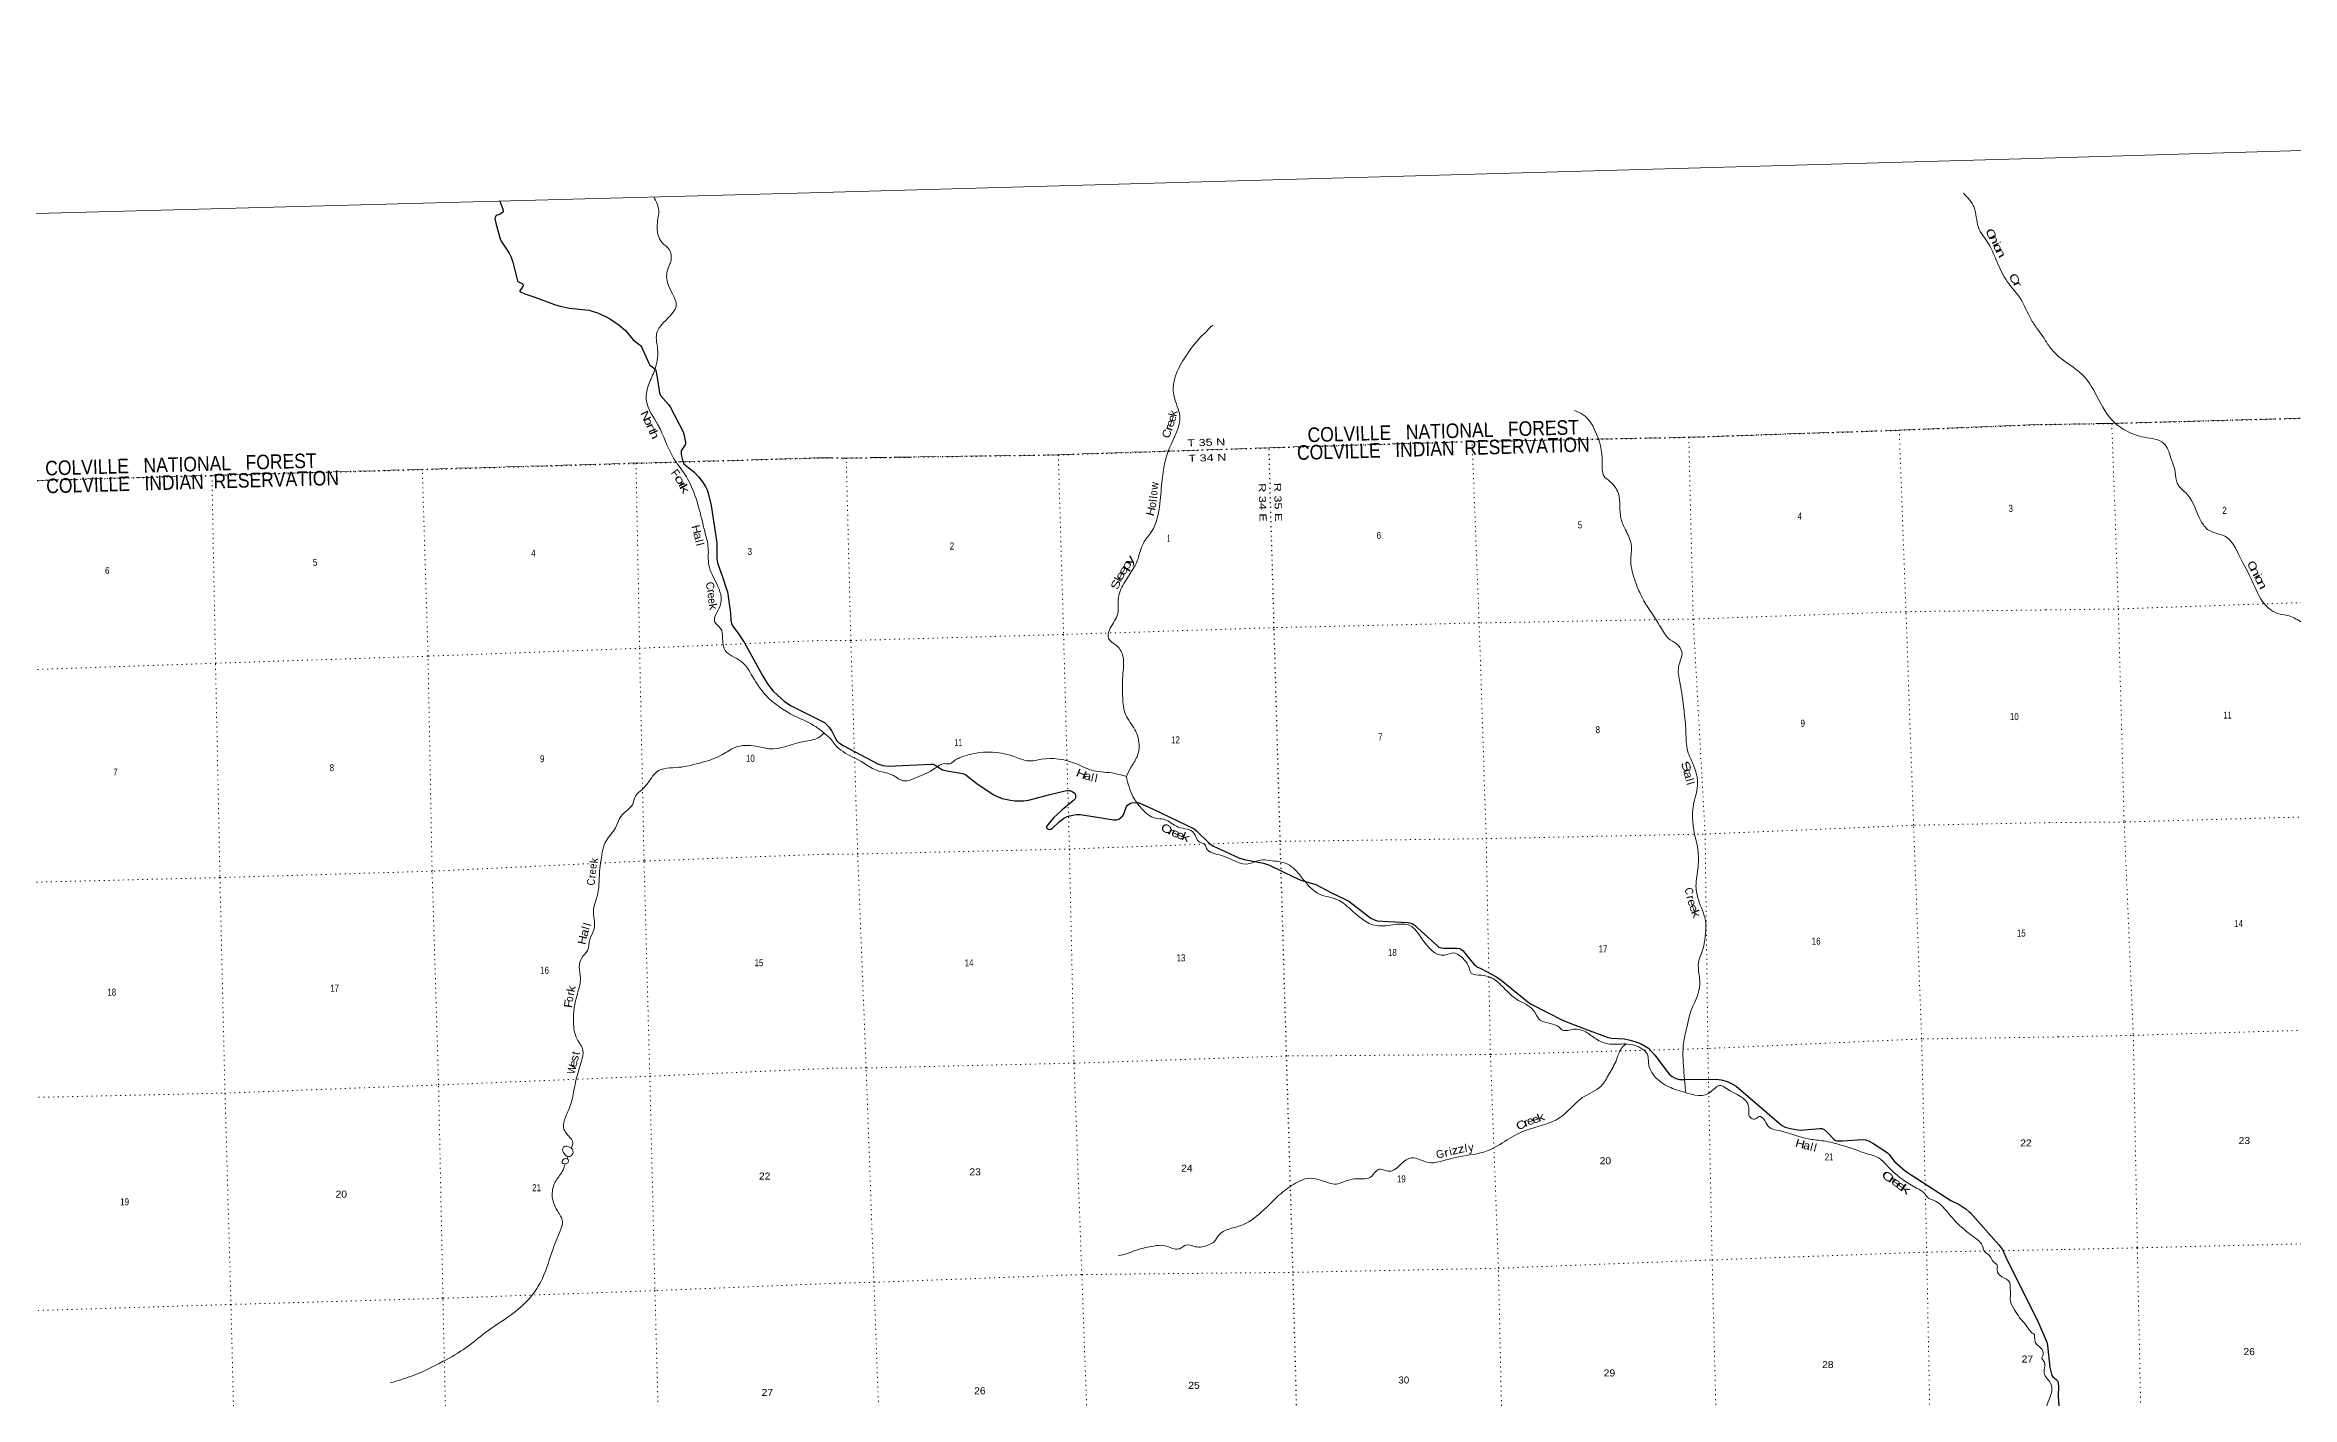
# Model space of a CAD drawing. Header units: feet. Extents: x 489137 to 739700, y 189004 to 379547.
# Drawn here: x 592272 to 648435, y 345747 to 379547 of the extents above; entities that cross this region are included whole.
import ezdxf
from ezdxf.enums import TextEntityAlignment as Align

# ---------------------------------------------------------------- set-up
doc = ezdxf.new("R2010")
doc.units = ezdxf.units.FT
doc.header["$LTSCALE"] = 80
doc.linetypes.add('DOT_DASHED', pattern=[7.7, 5, -1.2, 0.3, -1.2])
doc.linetypes.add('DOTTED', pattern=[1.5, 0.3, -1.2])
for name, color, linetype, lineweight in [('29', 7, 'Continuous', 25), ('39', 7, 'Continuous', 13), ('4', 7, 'Continuous', 13), ('44', 7, 'DOT_DASHED', 13), ('6', 7, 'DOTTED', 25), ('7', 7, 'DOTTED', 13)]:
    doc.layers.add(name, color=color, linetype=linetype, lineweight=lineweight)
doc.layers.add('41', color=7, linetype='Continuous')

msp = doc.modelspace()

# ---------------------------------------------------------------- linework, layer by layer
at = {"layer": '29'}
for points in [[(603639.12, 375637.95), (603715.24, 375438.35), (603728.32, 375382.26), (603726.6, 375371.58), (603713.27, 375358.23), (603650.9, 375318.43), (603573.81, 375288.45), (603552.27, 375275.12), (603533.14, 375257.87), (603521.5, 375232.02), (603520.48, 375202.26), (603552.74, 375061.07), (603648.66, 374698.43), (603670.94, 374642.8), (603873.62, 374344.83), (603927.59, 374240.77), (603970.34, 374115.27), (604080.9, 373646.13), (604088.07, 373636.89), (604103.89, 373626.88), (604203.44, 373585.07), (604217.68, 373570.67), (604223.95, 373544.02), (604222.41, 373528.12), (604212.74, 373508.21), (604143.96, 373402.42), (604140.37, 373397.8), (604141.91, 373386), (604146.53, 373378.3), (604154.73, 373372.32), (604264.28, 373328.11), (604515.53, 373244.32), (605008.31, 373056.43), (605146.36, 373015.05), (605374.4, 372970.78), (605870.35, 372914.49), (605947.81, 372893.05), (606104.16, 372840.61), (606301.05, 372754.41), (606406.57, 372692.46), (606621, 372545.08), (606786.3, 372405.87), (606930.7, 372222.86), (606977.66, 372178.1), (607118.55, 372070.1), (607155.27, 372035.08), (607180.91, 372001.22), (607361.4, 371590.76), (607393.18, 371542.53), (607414.28, 371522.38), (607514.2, 371453.85), (607528.55, 371437.86), (607538.8, 371411.18), (607563.54, 371283.76), (607633.14, 370848.85), (607661.02, 370784.63), (607854.65, 370561.53), (607897.64, 370503.39), (608222.95, 369877.77), (608250.48, 369787.81), (608283.3, 369611.31), (608284.33, 369577.45), (608273.14, 369546.74), (608182.76, 369418.29), (608171.53, 369394.79), (608169.47, 369368.11), (608176.71, 369305.51), (608222.8, 369109.52), (608231, 369093.11), (608243.16, 369079.41), (608492.55, 368872.85), (608607.35, 368753.45), (608706.38, 368627.4), (608787.83, 368494.86), (608822.7, 368423.03), (608846.32, 368346.36), (608926.39, 368034), (609020.61, 367377.87), (609064.11, 367082.94), (609066.76, 366705.26), (609082.67, 366604.44), (609214.32, 366222.64), (609300.57, 365970.54), (609331.33, 365874.08), (609407.21, 365341.03), (609417.47, 365159.88), (609427.73, 365083.94), (609458.49, 365024.43), (609587.06, 364853.5), (609756.74, 364599.17), (610208.3, 363782.78), (610332.2, 363579.61), (610471.67, 363394.91), (610577.6, 363288.77), (610758.8, 363132.21), (610922.63, 363027.68), (611205.12, 362886.13), (611757.61, 362610.25)], [(611757.61, 362610.25), (611863.02, 362500.92), (611938.84, 362391.81), (612030.07, 362206.05), (612064.02, 362152.02), (612105.96, 362106.55), (612219.68, 362033.71), (613091.43, 361575.19), (613216.69, 361532.21), (613355.77, 361520.52), (614413.2, 361571.32), (614469.86, 361567.1), (614518.18, 361546.63), (614660.44, 361448.04), (614707.77, 361427.54), (614814.06, 361397.88), (615212.32, 361333.13), (615288.26, 361299.86), (615566.95, 361088.53), (615969.37, 360808.53), (616051.19, 360764.62), (616192.7, 360713.32), (616408.01, 360665.78), (616510.61, 360649.69), (616740.14, 360652.27), (616855.18, 360666.11), (617387.69, 360806), (617773.02, 360905.21), (617827.36, 360912.39), (617889.17, 360905.43), (617946.32, 360887.76), (617992.57, 360850.55), (618019.14, 360819.02), (618029.39, 360786.18), (618026.51, 360730.36), (618011.95, 360694.84), (617971.4, 360647.15), (617697.07, 360422.16), (617482.73, 360222.12), (617330.41, 360045.06), (617304.37, 360007.32), (617300.27, 359988.84), (617305.29, 359974.33), (617326.93, 359947.8), (617346.92, 359939.08), (617368.2, 359936.99), (617415.12, 359943.69), (617437.17, 359955.5), (617456.26, 359968.37), (617630.82, 360137.69), (617692.01, 360187.92), (617730.98, 360212.55), (617802.77, 360249.49), (617855.58, 360268.48), (617877.11, 360274.64), (617925.83, 360288.49), (617993.51, 360298.75), (618061.19, 360309.01), (618143.34, 360307.66), (618629.32, 360237.32)], [(618629.32, 360237.32), (618976.45, 360177.15), (619056.59, 360175.48), (619111.82, 360193.56), (619156.94, 360222.3), (619206.17, 360265.4), (619229.75, 360302.55), (619303.18, 360508.69), (619327.18, 360546.57), (619357.94, 360571.2), (619388.71, 360587.62), (619434.58, 360603.01), (619544.59, 360610.2), (619583.56, 360606.09), (619639.91, 360593.78), (619949.82, 360449.24), (620998.76, 359949.34), (621054.17, 359905.45), (621372.05, 359596.33), (621462.02, 359528.99), (622110.41, 359222.8), (622245.64, 359181.86), (622729.82, 359091.44), (622875.32, 359043.76), (623475.03, 358754.42), (623658.94, 358666.61), (623742.23, 358641.47), (623954.27, 358586.08), (624036.33, 358559.88), (624410.2, 358361.12), (624746.43, 358204.88), (624862.89, 358139.15), (625412.56, 357716.36), (625516.69, 357670.55), (625572.54, 357650.68), (625847.17, 357632.88), (626339.62, 357613.74), (626447.37, 357584.86), (626520.11, 357535.75), (626585.88, 357468.13), (627081.33, 357016.47), (627107.73, 356997), (627142.6, 356984.69), (627175.42, 356976.48), (627226.82, 356972.23), (627562.8, 356970.83), (627632.79, 356960.06), (627688.15, 356928.32), (627718.94, 356898.49), (627767.14, 356837.94), (627986.59, 356567.03), (628027.91, 356530.82), (628062.48, 356505.46), (628163.73, 356460.3), (628532.76, 356262.29), (628670.94, 356167.67), (629335.14, 355626.02), (629403.78, 355578.52), (630218.66, 355157.42), (630692.63, 354977.27)], [(630692.63, 354977.27), (631318.48, 354739.39), (631416.01, 354719.48), (631754.27, 354700.02), (631890.71, 354671.66), (632006.71, 354633.12), (632169.65, 354573.15), (632268.1, 354519.79), (632347.12, 354466.89), (632508.54, 354296.17), (632865.51, 353822.49), (632938.78, 353758.36), (633036.13, 353710.22), (633123.37, 353688.58), (633253.83, 353681.05), (634032.19, 353693.81), (634165.29, 353680.37), (634288.45, 353641.05), (634411.41, 353590.07), (634543.76, 353515.87), (635672.53, 352540.05), (635767.13, 352496.15), (635899.06, 352456.71), (636086.61, 352425.11), (636160.93, 352422.27), (636633.26, 352462.82), (636685.99, 352459.21), (636738.26, 352436.12), (636821.84, 352360.86), (636987.31, 352188.19), (637024.41, 352161.61), (637068.35, 352149.09), (637209.12, 352153.04), (637695.48, 352185.9), (637770.98, 352178.03), (637844.82, 352153.78), (637960.4, 352091.02), (638318.6, 351859.91), (638364.8, 351813.06), (638453.97, 351687.52), (638504.28, 351629.98), (638777.32, 351392.43), (639902.51, 350661.9), (640113.16, 350564.26), (640289.63, 350441.72), (640367.57, 350376.04), (640395.94, 350348.97), (641107.99, 349553.04), (641193.91, 349432.94), (641302.08, 349189.09), (642068.76, 347661.29), (642301.68, 347118.92), (642321.33, 347035.34), (642379.67, 346485.14), (642411.41, 346352.36), (642433.97, 346282.58), (642453.48, 346252.89), (642541.02, 346181.7), (642577.54, 346145.07), (642591.9, 346112.23), (642596.05, 345995.44), (642586.8, 345802.26), (642589.85, 345748.96), (642628.82, 345213.3)]]:
    msp.add_lwpolyline(points, dxfattribs=at)
at = {"layer": '39'}
for points in [[(607490.89, 375743.75), (607608.26, 375449.07), (607573.2, 375049.51), (607701.18, 374602.13), (607871.6, 374437.18), (607919.9, 374161.44), (607828.19, 373905.89), (607865.76, 373510.48), (608049.3, 373028.3), (607834.13, 372708.45), (607560.23, 372322.15), (607583.27, 371940.48), (607496.24, 371379.6), (607348.86, 371021.27), (607304.92, 370649.78), (607592.82, 370051.3), (607973.9, 369233), (608275.29, 368798.77), (608390.28, 368593.77), (608616.22, 367971.22), (608695.79, 367662), (608773.57, 367344.64), (608848.81, 366974.61), (608865.28, 366540.15), (609062.48, 366074.56), (609144.89, 365524.69), (609017.12, 365116.36), (609158.99, 364960.69), (609210.4, 364717.41), (609273.7, 364411.76), (609667.39, 364142.07), (609957.3, 363756.06), (610289.91, 363290.37), (611018.15, 362769.48), (611547.29, 362497.67), (611766.09, 362328.29)], [(640219.59, 375845.07), (640489.93, 375487.78), (640594.35, 374990.49), (640840.11, 374591.8), (641091.54, 374049.78), (641354.19, 373580.98), (641636.85, 373218.12), (641925.02, 372665.42), (642078.99, 372432.66)], [(621459.45, 372539.59), (621050.31, 372123.08), (620706.34, 371640.41), (620493.76, 371150.81), (620493.32, 370754.51), (620635.29, 370276.9), (620373.3, 369455.79), (620196.08, 368684.52), (620137.26, 368081.71), (619931.06, 367380.06), (619724.58, 367092.88), (619581.78, 366674.78), (619266.46, 366130.57), (619104.42, 365740.01), (619072.06, 365283.82), (618874.9, 364914.11), (618854.7, 364711.13), (619032.53, 364550.35), (619205.91, 364298.41), (619215.92, 363841.86), (619208.01, 363226.91), (619280.88, 362813.29), (619511.89, 362430.19), (619621.25, 362011.95), (619581.55, 361792.02), (619423.57, 361502.71), (619300, 361261.27)], [(645402.25, 369219.86), (645224.6, 369594.22), (644745.7, 369740.46), (644280.3, 369905.34), (643941, 370163.26), (643506.66, 370860.89), (643235.31, 371262.55), (642771.53, 371625.62), (642375.94, 372001.01), (642216.61, 372246.56), (642078.99, 372432.66)], [(630504.73, 370405.22), (630718.22, 370303.57), (631012.23, 369908.8), (631193.02, 369113.28), (631239.08, 368765.32), (631387.51, 368633.71), (631597.2, 368330.63), (631662.19, 367708.45), (631776.35, 367423.84), (631915.61, 367065.42), (631908.72, 366628.43), (632016.61, 366145.43), (632148.55, 365819.06), (632541.25, 365173.45), (632752.39, 364834.04), (632848.06, 364710.45), (633051.19, 364572.9), (633184.22, 364371.94), (633103.63, 364012.91), (633133.56, 363613.76), (633237.93, 362914.29), (633284.82, 362392.49), (633333.17, 361884.89), (633456.02, 361584.45), (633576.85, 361029.18), (633472.71, 360551.95), (633526.2, 359710.96), (633572.86, 359500.51), (633588.5, 359003.75), (633537.29, 358514.46), (633596.88, 358181.19), (633775.57, 357642.36), (633769.74, 357280.22), (633694.23, 356895.11), (633608.68, 356661.23), (633631.89, 356126.36), (633594.74, 355841.84), (633396.1, 355356.83), (633325.2, 355058.83), (633241.07, 354687.53), (633210.66, 354283.98), (633230.53, 353934.99), (633258.62, 353582.28), (633282.51, 353358.56)], [(645402.25, 369219.86), (645512.21, 368879.7), (645566.1, 368588.27), (645817.25, 368311.32), (646155.54, 367651.01), (646354.92, 367414.84), (646767.51, 367260.39), (647122.65, 366764.4), (647441.55, 366141.88), (647734.17, 365583.21), (648105.65, 365328.35), (648361.64, 365273.96), (648683.54, 365116.57), (648965.89, 364996.32), (649490.74, 364740.36), (650018.3, 364401.6), (650343.83, 363947.11), (650676.5, 363521.15), (650949.27, 363323.76), (651468.23, 363310.24), (651514.45, 363322.51)], [(611741.97, 362346.39), (611637.19, 362251.47), (611232.38, 362132.43), (610366.52, 361953.39), (610041.38, 362016.72), (609518.88, 361985.28), (609210.65, 361810.39), (608606.71, 361588.43), (608116.47, 361489.14), (607554.05, 361369.54), (607374.59, 361143.79), (607194.72, 360932.19), (607033.66, 360769.7), (606955.04, 360550.94), (606797.96, 360390.58), (606631.36, 360209.72), (606532.89, 359978.24), (606303.47, 359662.03), (606169.89, 359174.63), (606129.07, 358872.3)], [(619300, 361261.27), (618933.47, 361347.87), (618426.36, 361418.8), (618005.88, 361594.25), (617181.13, 361689.02), (616859.92, 361650.03), (616508.87, 361753.42), (615615.23, 361855.57), (615132.23, 361725.27), (615015.64, 361664.05), (614891.88, 361580.3), (614748.64, 361580.71), (614521.26, 361464.56), (613990.77, 361209.05), (613753.18, 361147.09), (613465.14, 361289.36), (613036.27, 361422.01), (612711.99, 361613.4), (612450.37, 361750.65), (612022.84, 362053.2), (611920.81, 362184.62), (611766.09, 362328.29)], [(619300, 361261.27), (619465.24, 360756.28), (619681.5, 360458.68), (620029.19, 360217.1), (620248.29, 360186.75), (620599.02, 359994.84), (620989.99, 359846.08), (621117.7, 359626.71), (621265.67, 359557.75), (621305.76, 359462.29), (621649.3, 359293.91), (622385.89, 359082.43), (622640.57, 359171.35), (622883.05, 359160.72), (623326.43, 359069.08), (623671.86, 358751.15), (624124.73, 358318.19), (624576.07, 358178.33), (624885.44, 357956.03), (625548.79, 357530.7), (626022.04, 357559.69), (626388.91, 357532.26), (626677.63, 357220.18), (627249.24, 356793.93), (627481.11, 356847.58), (627610.8, 356796.29), (627746.01, 356680.33), (627864.8, 356480.62), (627920.5, 356347.36), (628174.82, 356292.72), (628509, 356177.83), (628805.66, 355899.14), (629103.58, 355660.21), (629468.05, 355421.89), (629645.45, 355170.11), (629898.95, 355085.11), (630105.97, 355002.31), (630203.99, 354921.27), (630481.67, 354940.93), (630781.07, 354873.29), (631039.82, 354699.56), (631379.75, 354571.48), (631775.06, 354572.95), (632210.05, 354438.51), (632333.03, 354287.7), (632348.04, 354112.39), (632761.56, 353552.51), (633159.16, 353394.36), (633845.36, 353334.55), (633988.06, 353449.37), (634125.77, 353537.71), (634302.42, 353457.76), (634852.68, 353010.45), (634854.17, 352871), (634887.48, 352742.92), (635010.48, 352693.19), (635112.65, 352761.93), (635253.85, 352660.36), (635365.46, 352490.89), (635625, 352406.13), (635802.46, 352356.53), (636421.41, 352189.3), (636778.76, 352140.98), (637020.21, 352083), (637556.54, 351920.43), (637765.42, 351841.75), (638061.69, 351746.31), (638419.53, 351420.78), (639050.51, 350972.62), (639247.68, 350832.82), (639351.17, 350715.61), (639480.37, 350662.08), (639784.58, 350417.33), (640000.49, 350161.01), (640499.44, 349735.93), (640704.24, 349505.45), (640732.24, 349409.51), (640882.93, 349271.92), (640960.96, 349135.5), (641063.48, 349042.5), (641062.48, 348915.09), (641183.84, 348754.09), (641377.22, 348608.08), (641388.87, 348517.56), (641395.58, 348297.44), (641394.89, 348161.95), (641496.9, 347929.43), (641617.12, 347746.15), (641867.73, 347428.52), (641880.62, 347408.81), (641999.33, 347314.44)], [(605423.87, 351959.25), (605461.95, 352128.13), (605383.78, 352247.23), (605233.77, 352475.49), (605280.66, 352743.89), (605433.58, 353120.59), (605470.67, 353307.79), (605679.12, 354145.32), (605719.95, 354413.55), (605574.56, 354692.52), (605481.49, 355120.69), (605578.55, 355825.5), (605658.08, 356224.33), (605626.11, 356494.48), (605680.5, 356712.53), (605830.37, 356913.13), (605893.24, 357188.07), (605996.84, 357452.06), (605984.99, 357937.23), (606070.64, 358263.41), (606129.07, 358872.3)], [(619095.44, 349276.58), (619330.57, 349337.65), (619575.02, 349430.21), (619986.95, 349521.3), (620226.38, 349536.84), (620570.92, 349445.32), (620690.48, 349482.4), (620778.79, 349544.53), (621024.41, 349505.71), (621353.51, 349549.06), (621493.55, 349629.4), (621610.25, 349789.7), (622157.41, 350031.71), (622357.39, 350126.56), (622859.17, 350546.73), (623201.57, 350865.56), (623578.83, 351119.06), (623835.36, 351212.1), (624352.05, 351103.13), (624555.05, 351070.72), (624821.81, 351160.12), (625072.21, 351204.39), (625425, 351260.8), (625595.6, 351435.36), (625877.71, 351391.92), (626169, 351575.3), (626423.29, 351724.86), (626869.72, 351607.05), (627178.85, 351645.55), (627610.28, 351753.6), (628320.55, 351900.97), (628820.11, 352173.45), (629294.52, 352418.66), (630127.61, 352724.55), (630704.58, 353232.6), (631163.14, 353521.66), (631365.03, 353822.81), (631548.73, 354175.81), (631666.84, 354453.43), (631781.89, 354571.32)], [(605280.47, 351575.01), (605202.2, 351600.64), (605222.04, 351684.16), (605345.38, 351681.69), (605349.31, 351615.05), (605279.74, 351574.58)], [(605337.25, 351754.28), (605269.05, 351806.91), (605211.13, 351924.58), (605229.35, 351993.89), (605362.39, 352005.87), (605468.37, 351903.77), (605431.39, 351783.33), (605339.27, 351754.34)], [(605314.69, 351698.55), (605328.48, 351707.5), (605336.24, 351755.06)], [(600911.48, 346104.28), (601416.2, 346262.66), (602227.88, 346640.39), (602800.04, 346984.83), (603278.44, 347356.87), (603900.66, 347787.73), (604387.37, 348222.73), (604704.76, 348713.47), (604970.62, 349451.53), (605166.68, 349944.8), (605207.75, 350134.14), (605078.8, 350403.47), (604950.08, 350806.33), (605027.83, 351126.21), (605198.29, 351384.06), (605279.74, 351574.58)], [(641999.33, 347314.44), (642045.26, 347071.61), (642189.99, 346931.76), (642203.88, 346784.72), (642183.97, 346727.32), (642244.68, 346620.54), (642240.27, 346426.27), (642262.22, 346279.54), (642409.51, 346075.09), (642373.39, 345713.78), (642298.21, 345371.13), (642347.47, 345247.73), (642349.41, 344995.07), (642463.6, 344811.56), (642656.23, 344582.62), (642656.36, 344477.49), (642642.46, 344337.83), (642726.97, 344275.02), (642753.53, 344076.92), (642854.53, 343905.05), (642903.23, 343847.42)]]:
    msp.add_spline(points, degree=3, dxfattribs=at)
at = {"layer": '4'}
msp.add_lwpolyline([(489136.84, 372822.34), (519705.79, 373516.18), (550270.46, 374252.07), (580830.76, 375029.99), (611393.28, 375849.96), (641954.65, 376711.97), (672514.8, 377616.02), (703073.68, 378562.1), (733631.22, 379547.32), (739699.91, 195787.95), (708889.59, 194791.66), (678077.93, 193837.75), (647264.99, 192926.23), (616450.81, 192057.09), (585635.48, 191230.33), (554819.03, 190445.97), (524001.53, 189703.99), (493183.04, 189004.41)], close=True, dxfattribs=at)
msp.add_lwpolyline([(489136.84, 372822.34), (519705.79, 373516.18), (550270.46, 374252.07), (580830.76, 375029.99), (611393.28, 375849.96), (641954.65, 376711.97), (672514.8, 377616.02), (703073.68, 378562.1), (733631.22, 379547.32), (739699.91, 195787.95), (708889.59, 194791.66), (678077.93, 193837.75), (647264.99, 192926.23), (616450.81, 192057.09), (585635.48, 191230.33), (554819.03, 190445.97), (524001.53, 189703.99), (493183.04, 189004.41)], close=True, dxfattribs=at)
at = {"layer": '44'}
msp.add_line((581005.59, 368342.05), (611575.61, 369224.29), dxfattribs=at)
for points in [[(654487.08, 370409.83), (649251.12, 370232.14), (643929.4, 370086.05), (642146.88, 370058.7)], [(611575.61, 369224.29), (612299.24, 369220.86), (617599.71, 369301.64), (622865.7, 369477.51), (627944.87, 369633.86), (633356.83, 369740.69)], [(633356.83, 369740.69), (638616.7, 369918.34), (642146.88, 370058.7)]]:
    msp.add_lwpolyline(points, dxfattribs=at)
at = {"layer": '6'}
for points in [[(642146.88, 370058.7), (643929.4, 370086.05), (649251.12, 370232.14), (654487.08, 370409.83), (654583.7, 370412.57), (659726.04, 370557.29), (659895.07, 370570.85), (665022.52, 370734.92), (665282.72, 370737.28), (670375.38, 370916.39), (670645.65, 370919.08), (672715.41, 370988.76)], [(611575.61, 369224.29), (612299.24, 369220.86), (617599.71, 369301.64), (622865.7, 369477.51), (627944.87, 369633.86), (633356.83, 369740.69), (638616.7, 369918.34), (642146.88, 370058.7)], [(581005.59, 368342.05), (585503.71, 368472.9), (585813.73, 368478.94), (591117.93, 368632.24), (596422.04, 368781.91), (601694.88, 368933.99), (607055.79, 369089.21), (611575.61, 369224.29)], [(623980.96, 330188.53), (623918.58, 332867.15), (623784.88, 338177.3), (623608.09, 343505.95), (623466.43, 348864.3), (623304.64, 354272.4), (623146.39, 359642.23), (622993.6, 364975.87), (622865.7, 369477.51)]]:
    msp.add_lwpolyline(points, dxfattribs=at)
at = {"layer": '7'}
for points in [[(629200.08, 330335.41), (629122.55, 333030.46), (628918.61, 338382.31), (628717.69, 343606.89), (628600.2, 348966.2), (628398.6, 354310.05), (628293.76, 359706.25), (628118.52, 365097.64), (627940.84, 369633.78)], [(633356.83, 369740.69), (633466.26, 365195.87), (633765.9, 359821.53), (633834.81, 354466.37), (633939.52, 349175.3), (634075.14, 343816.71), (634256.46, 338526.65), (634449.28, 333200.65), (634509.03, 330486.09)], [(639811.93, 330637.85), (639771.02, 333344.35), (639548.38, 338659.06), (639405.51, 343997.15), (639304.2, 349355.07), (639177.2, 354699.85), (638975.68, 360041.68), (638785.26, 365357.66), (638616.7, 369918.34)], [(643929.4, 370086.05), (644092.79, 365447.06), (644238.19, 360122.06), (644466.56, 354789.65), (644567.16, 349477.36), (644680.19, 344155.36), (644810.46, 338799.54), (645080.99, 333535.22), (645145.67, 330791.77)], [(607045.82, 369089.2), (607134.16, 364464.58), (607246.38, 359125.16), (607389.47, 353766.41), (607518.37, 348409.27), (607658.86, 343070.67), (607773.86, 337705.03), (607922.25, 332372.73), (608035.71, 329747.36)], [(613357.22, 329895.97), (613318.06, 332615.82), (613259.64, 337757.08), (613192.2, 343227.54), (612990.77, 348617.9), (612796.75, 353974.18), (612584.91, 359321.67), (612413.84, 364658.64), (612299.24, 369220.86)], [(617599.71, 369301.64), (617731.15, 364812.27), (617877.16, 359446.01), (617992.4, 354092.68), (618187.57, 348809.23), (618384.56, 343378.26), (618465.87, 337964.96), (618640.9, 332680.71), (618684.8, 330040.73)], [(596445.8, 368781.82), (596536.14, 364068.02), (596646.23, 358732.59), (596772.3, 353332.88), (596920.98, 348061.28), (597054.49, 342684.04), (597156.28, 337356.46), (597278.83, 332009.24), (597421.36, 329460)], [(602729.51, 329603.07), (602604.12, 332207.28), (602492.41, 337528.51), (602343.38, 342883.04), (602219.21, 348216.04), (602111.09, 353553.56), (601948.38, 358891.51), (601847.29, 364265.64), (601703.02, 368933.94)], [(642280.82, 365423.19), (644092.79, 365447.06), (649399.15, 365631.07), (653760.63, 365744.28)], [(642280.82, 365423.19), (638786.4, 365379.95), (633466.26, 365195.87), (628118.52, 365097.64), (622995.45, 364979.99), (617719.15, 364809.78), (612413.84, 364658.64), (611701.15, 364662.12)], [(581131.76, 363515.4), (585959.81, 363761.11), (591248.23, 363905.47), (596537.46, 364092.34), (601857.33, 364267.96), (607134.16, 364464.58), (611701.15, 364662.12)], [(673020.7, 360903.3), (670881.12, 360914.3), (665573.26, 360714.07), (660222.86, 360581.2), (654904.21, 360402.85), (649561.8, 360272.26), (644238.19, 360122.06), (642434.43, 360107.47)], [(611848.15, 359319.68), (612584.91, 359321.67), (617877.16, 359446.01), (623148.56, 359638.27), (628293.76, 359706.25), (633765.9, 359821.53), (638999.93, 360040.61), (642434.43, 360107.47)], [(605857.1, 359080.26), (601948.38, 358891.51), (596646.23, 358732.59), (591369.57, 358600.71), (586137.79, 358453.96), (581270.37, 358213.05)], [(611848.15, 359319.68), (607249.78, 359147.51), (606136.09, 359093.73)], [(642589.27, 354748.22), (644466.56, 354789.65), (649741.6, 354944.34), (655053.18, 355092.13), (658646.08, 355207.15)], [(642589.27, 354748.22), (639177.2, 354699.85), (633831.03, 354460.15), (628398.6, 354310.05), (623304.64, 354272.4), (617992.4, 354092.68), (612796.75, 353974.18), (611995.42, 353968.31)], [(581408.63, 352924.34), (586247.65, 353126.6), (591515.14, 353225.85), (596769.93, 353344.95), (602105.14, 353549.34), (607389.47, 353766.41), (611995.42, 353968.31)], [(642742.77, 349435.83), (644567.16, 349477.36), (649919.71, 349606.25), (655221.81, 349735.54), (660557.51, 349886.13), (665897.64, 350024.73), (671242.32, 350147.3), (673345.21, 350183.52)], [(612143.23, 348596.77), (612994.88, 348616.04), (618187.57, 348809.23), (623466.43, 348864.3), (628600.2, 348966.2), (633939.52, 349175.3), (639305.66, 349369.28), (642742.77, 349435.83)], [(612143.23, 348596.77), (607526.5, 348407.48), (602219.21, 348216.04), (596920.98, 348061.28), (591651.31, 347897.24), (586368.65, 347763.16), (581546.55, 347648.16)]]:
    msp.add_lwpolyline(points, dxfattribs=at)

# ---------------------------------------------------------------- texts
at = {"layer": '41'}
for s, rotation, width, p in [('O', 303.684, 1.35, (640833.03, 374763.19)), ('n', 298.641, 1.55, (640902.87, 374643.79)), ('i', 299.711, 1.3, (640966.08, 374519.46)), ('o', 294.711, 1.3, (640997.82, 374440.45)), ('n', 298.711, 1.55, (641070.77, 374300.51)), ('C', 300.509, 1.35, (641408.02, 373655.18)), ('r', 299.635, 1.65, (641489.04, 373523.67)), ('N', 295.893, 1.3, (607200.31, 370231.79)), ('o', 294.733, 1.3, (607263.84, 370097.53)), ('e', 69.913, 1.2, (620489.84, 370053.59)), ('k', 77.433, 1.15, (620564.03, 370319.08)), ('e', 72.922, 1.1, (620534.52, 370185.2)), ('r', 294.733, 1.5, (607320.17, 369975.25)), ('t', 294.733, 1.25, (607369.59, 369867.97)), ('h', 294.733, 1.4, (607417.03, 369764.98)), ('C', 70.92, 1.1, (620402.61, 369797.28)), ('r', 69.913, 1.35, (620451.11, 369937.53)), ('o', 303.973, 1.6, (608057.95, 368624.08)), ('r', 301.124, 1.7, (608133.71, 368498.7)), ('k', 299.549, 1.65, (608172.82, 368405.46)), ('H', 75.931, 1.15, (620008.54, 367864.61)), ('o', 79.326, 0.95, (620043.49, 368034.52)), ('o', 85.664, 0.8, (620076.92, 368340.81)), ('H', 284.641, 1.15, (608457.69, 367412.54)), ('a', 284.22, 1.15, (608499.64, 367248.19)), ('y', 58.627, 1.65, (619466.44, 366622.37)), ('l', 64.087, 1.1, (619180.26, 366138.89)), ('e', 61.361, 1.45, (619227.67, 366234.07)), ('e', 59.183, 1.5, (619303.45, 366360.01)), ('p', 58.627, 1.65, (619384.67, 366491.17)), ('O', 297.133, 1.2, (647358.13, 366480.29)), ('n', 297.116, 1.5, (647429.89, 366340.15)), ('i', 297.116, 1.2, (647488.22, 366226.04)), ('o', 297.116, 1.4, (647533.63, 366137.6)), ('r', 283.831, 1.15, (608834.66, 365871.14)), ('e', 280.033, 0.95, (608839.73, 365769.91)), ('e', 276.92, 0.9, (608852.22, 365635.27)), ('S', 66.966, 1.35, (619126.03, 366018.36)), ('n', 297.294, 1.5, (647598.44, 366012.28)), ('k', 281.332, 1.15, (608875.89, 365488.05)), ('H', 337.935, 1.3, (618140.02, 361232.93)), ('a', 343.377, 1.2, (618308.51, 361178.33)), ('S', 296.108, 1.45, (633205.12, 361470.67)), ('a', 285.075, 1.15, (633251.57, 361272.8)), ('C', 329.914, 1.35, (620247.72, 359870.47)), ('r', 331.34, 1.6, (620377.6, 359801.37)), ('e', 334.34, 1.35, (620492.52, 359755.56)), ('e', 337.724, 1.25, (620619.91, 359702.61)), ('k', 338.724, 1.4, (620747.63, 359651.24)), ('e', 84.519, 0.85, (606047.11, 358870.52)), ('e', 84.519, 0.85, (606061.59, 359008.13)), ('C', 84.519, 0.85, (606017.46, 358610.94)), ('C', 280.305, 0.9, (633267.79, 358376.11)), ('r', 283.433, 1.15, (633309.14, 358213.27)), ('e', 287.354, 1.15, (633345.39, 358079.64)), ('e', 289.248, 1.2, (633391.49, 357936.81)), ('k', 291.776, 1.4, (633443.55, 357792.66)), ('H', 76.948, 1.15, (605801.28, 357150.88)), ('a', 72.919, 1.2, (605848.55, 357324.07)), ('F', 82.108, 1.25, (605452.23, 355564.95)), ('k', 78.497, 1.15, (605523.35, 355931.27)), ('o', 80.57, 0.9, (605473.56, 355681.66)), ('r', 80.57, 1.05, (605500.44, 355819.31)), ('W', 75.892, 0.9, (605534.02, 353913.66)), ('e', 75.892, 1.05, (605569.49, 354057.13)), ('s', 75.892, 1.25, (605603.45, 354192.3)), ('e', 20.31, 1.2, (629429.45, 352562.15)), ('e', 16.823, 1.1, (629553.6, 352601.81)), ('k', 19.823, 1.35, (629691.91, 352647.39)), ('C', 27.134, 1.25, (629208.03, 352461.4)), ('r', 24.315, 1.45, (629327.31, 352519.78)), ('H', 344.641, 1.2, (636115.62, 351984.07)), ('G', 14.055, 0.95, (627164.47, 351725.04)), ('r', 14.066, 1.2, (627320.78, 351761.76)), ('z', 12.604, 1.3, (627532.41, 351818.44)), ('z', 13.104, 1.3, (627685.68, 351855.24)), ('a', 344.641, 1.15, (636281.9, 351938.41)), ('C', 320.64, 1.6, (638270.35, 351181)), ('r', 324.608, 1.85, (638389.51, 351102.14)), ('e', 324.608, 1.65, (638491.38, 351031.86)), ('e', 324.608, 1.65, (638604.06, 350945.58)), ('k', 324.623, 1.85, (638719.36, 350864.75))]:
    msp.add_text(s, height=200, rotation=rotation, dxfattribs=dict(at, width=width)).set_placement(p, align=Align.CENTER)
for s, rotation, p in [('F', 306.853, (607954.71, 368781.95)), ('w', 85.981, (620093.34, 368520.04)), ('l', 83.133, (620065.38, 368146.02)), ('l', 83.133, (620074.8, 368229.04)), ('l', 283.858, (608528.77, 367123.64)), ('l', 283.858, (608550.05, 367039.94)), ('C', 285.37, (608802.51, 366002.07)), ('l', 347.446, (618431.43, 361138.39)), ('l', 349.281, (618527.64, 361118.91)), ('t', 286.99, (633226.86, 361372.71)), ('l', 286.854, (633284.61, 361146.31)), ('l', 286.854, (633303.47, 361060.22)), ('k', 84.519, (606092.95, 359148.13)), ('r', 84.519, (606036.73, 358754.17)), ('l', 74.149, (605882.44, 357445.03)), ('l', 73.705, (605926.02, 357534.94)), ('t', 77.869, (605633.18, 354322.37)), ('i', 14.066, (627423.65, 351788.75)), ('l', 8.607, (627800.71, 351868.9)), ('y', 8.607, (627924.44, 351891.6)), ('l', 344.641, (636400.91, 351905.95)), ('l', 345.12, (636492.88, 351882.92))]:
    msp.add_text(s, height=200, rotation=rotation, dxfattribs=at).set_placement(p, align=Align.CENTER)
at = {"layer": '44', "width": 0.9}
for s, p in [('COLVILLE   NATIONAL   FOREST', (623834.15, 369617.05)), ('COLVILLE   INDIAN  RESERVATION', (623569.59, 369173.03)), ('COLVILLE   NATIONAL   FOREST', (592284.44, 368783.04)), ('COLVILLE   INDIAN  RESERVATION', (592309.22, 368338.45))]:
    msp.add_text(s, height=363.6, rotation=1.653, dxfattribs=at).set_placement(p)
at = {"layer": '6', "width": 1.35}
for s, rotation, p in [('T 35 N', 1.913, (621301.11, 369525.31)), ('T 34 N', 1.913, (621328.15, 369139.56)), ('R 34 E', 271.627, (622618.5, 368106.79)), ('R 35 E', 271.627, (623004.42, 368116.1))]:
    msp.add_text(s, height=175, rotation=rotation, dxfattribs=at).set_placement(p, align=Align.CENTER)
at = {"layer": '7'}
for s, width, p in [('3', 0.85, (641403.8, 367876.18)), ('2', 0.85, (646746.65, 367825.67)), ('1', 0.4, (620355.82, 367128.76)), ('6', 0.85, (625612.07, 367199.5)), ('5', 0.85, (630636.4, 367462.47)), ('4', 0.85, (636131.98, 367682.81)), ('4', 0.85, (604479.1, 366752.9)), ('3', 0.85, (609889.6, 366797.65)), ('2', 0.85, (614940.26, 366933.69)), ('6', 0.85, (593829.51, 366322.47)), ('5', 0.85, (599023.33, 366524.75)), ('10', 0.85, (641492.87, 362669.24)), ('11', 0.65, (646824.68, 362708.27)), ('12', 0.85, (620529.15, 362090.41)), ('7', 0.85, (625645.81, 362162.52)), ('8', 0.85, (631084.08, 362342.23)), ('9', 0.85, (636205.8, 362502.41)), ('9', 0.85, (604701.46, 361616.94)), ('10', 0.85, (609903.87, 361627.47)), ('11', 0.65, (615101.11, 362022.55)), ('7', 0.85, (594032.24, 361281.05)), ('8', 0.85, (599442.85, 361392.56)), ('16', 0.85, (636540.29, 357056.88)), ('15', 0.85, (641667.18, 357255.74)), ('14', 0.85, (647097.09, 357497.3)), ('15', 0.85, (610117.37, 356515.99)), ('14', 0.85, (615369.15, 356514.1)), ('13', 0.85, (620666.35, 356638.8)), ('18', 0.85, (625948.07, 356773.7)), ('17', 0.85, (631213.4, 356864.63)), ('16', 0.85, (604757.72, 356327)), ('18', 0.85, (593941.73, 355780.4)), ('17', 0.85, (599513.59, 355880.26)), ('22', 1.1, (641783.85, 352010.46)), ('23', 1.1, (647242.97, 352072.07)), ('20', 1.1, (631273.92, 351566.61)), ('21', 0.85, (636863.94, 351661.43)), ('21', 0.85, (604558.85, 350892.93)), ('22', 1.1, (610260.71, 351184.16)), ('23', 1.1, (615521.02, 351289.2)), ('24', 1.1, (620813.03, 351380.29)), ('19', 0.85, (626173.1, 351112.91)), ('19', 0.85, (594262.51, 350539.66)), ('20', 1.1, (599678.89, 350732.26)), ('28', 1.1, (636831.93, 346472.05)), ('27', 1.1, (641818.93, 346609.87)), ('26', 1.1, (647363.8, 346794.98)), ('26', 1.1, (615639.27, 345816.1)), ('25', 1.1, (620990.9, 345952.08)), ('30', 1.05, (626233.71, 346085.8)), ('29', 1.1, (631372.94, 346261.19)), ('27', 1.1, (610327.06, 345775.29))]:
    msp.add_text(s, height=175, dxfattribs=dict(at, width=width)).set_placement(p, align=Align.CENTER)

doc.saveas('drawing.dxf')
